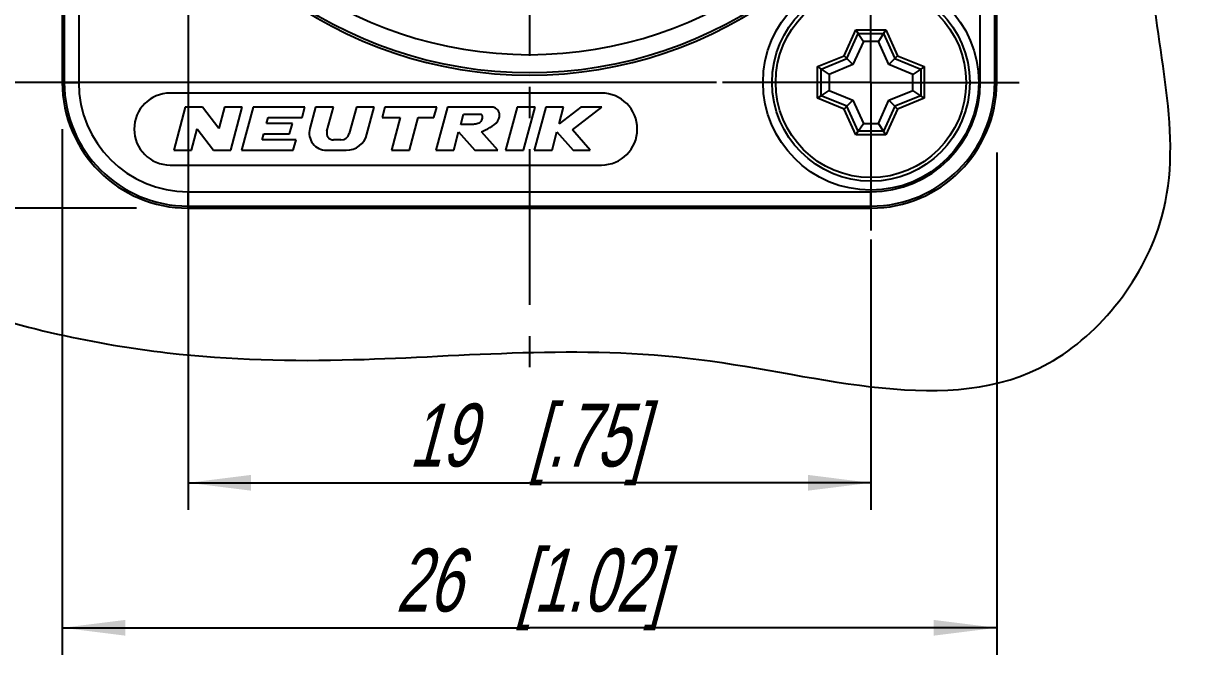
# Model space of a CAD drawing. Header units: millimetres. Extents: x 0 to 420, y 0 to 297.
# Drawn here: x 46.2 to 110.8, y 161.7 to 196.8 of the extents above; entities that cross this region are included whole.
import ezdxf

# ---------------------------------------------------------------- set-up
doc = ezdxf.new("R2010")
doc.units = ezdxf.units.MM
doc.header["$LTSCALE"] = 23.1
doc.linetypes.add('CENTER', pattern=[0.6, 0.375, -0.075, 0.075, -0.075])
doc.layers.get('0').update_dxf_attribs({"linetype": 'CONTINUOUS'})
for name, color, linetype in [('AUSFORMSCHRAEGEN', 7, 'CONTINUOUS'), ('BEZUGSACHSEN', 7, 'CONTINUOUS'), ('DEFAULT_1', 7, 'CENTER'), ('RUNDUNGEN', 7, 'CONTINUOUS'), ('ZEICHNUNGSBEMASSUNGEN', 7, 'CONTINUOUS')]:
    doc.layers.add(name, color=color, linetype=linetype)
doc.styles.get("Standard").update_dxf_attribs({"font": 'txt', "width": 0.7})
doc.dimstyles.new('DIMSTYLE_1', dxfattribs={"dimtxt": 3.5, "dimasz": 3.5, "dimexe": 0.18, "dimexo": 0.0625, "dimgap": 0.09, "dimtad": 1, "dimdec": 3, "dimlfac": 0.5, "dimdsep": 46, "dimtxsty": 'STANDARD', "dimblk": '_FILLED', "dimblk1": '_FILLED', "dimblk2": '_FILLED', "dimcen": 0.09, "dimclrt": 5, "dimadec": 0, "dimazin": 0, "dimtp": 0.3, "dimtm": 0.3, "dimtfac": 1, "dimtdec": 3, "dimtofl": 0, "dimtmove": 0, "dimatfit": 3, "dimldrblk": '_FILLED', "dimfxl": 1, "dimtolj": 1, "dimarcsym": 0})
doc.dimstyles.new('DIMSTYLE_2', dxfattribs={"dimtxt": 3.5, "dimasz": 3.5, "dimexe": 0.18, "dimexo": 0.0625, "dimgap": 0.09, "dimtad": 1, "dimdec": 3, "dimlfac": 0.5, "dimdsep": 46, "dimtxsty": 'STANDARD', "dimblk": '_FILLED', "dimblk1": '_FILLED', "dimblk2": '_FILLED', "dimcen": 0.09, "dimclrt": 5, "dimadec": 0, "dimazin": 0, "dimtp": 0.2, "dimtm": 0.2, "dimtfac": 1, "dimtdec": 3, "dimtofl": 0, "dimtmove": 0, "dimatfit": 3, "dimldrblk": '_FILLED', "dimfxl": 1, "dimtolj": 1, "dimarcsym": 0})

# ---------------------------------------------------------------- blocks, each defined once
blk = doc.blocks.new('_FILLED')
at = {"color": 0, "linetype": 'BYBLOCK'}
blk.add_solid([(0, 0), (-1, 0.125), (-1, -0.125)], dxfattribs=at)
blk = doc.blocks.new('*D2')
at = {"layer": 'ZEICHNUNGSBEMASSUNGEN', "color": 2, "linetype": 'CONTINUOUS'}
for p, q in [((46.372, 241.548), (28.694, 241.548)), ((30.194, 241.548), (30.194, 217.548)), ((30.194, 193.548), (30.194, 217.548)), ((84.768, 193.548), (28.694, 193.548))]:
    blk.add_line(p, q, dxfattribs=at)
at = {"layer": 'ZEICHNUNGSBEMASSUNGEN', "color": 2, "linetype": 'CONTINUOUS', "xscale": 3.5, "yscale": 3.5, "zscale": 3.5}
for p, rotation in [((30.194, 241.548), 90), ((30.194, 193.548), 270)]:
    blk.add_blockref('_FILLED', p, dxfattribs=dict(at, rotation=rotation))
at = {"layer": 'ZEICHNUNGSBEMASSUNGEN', "color": 5, "linetype": 'CONTINUOUS', "insert": (25.788, 217.309), "char_height": 3.5, "width": 19.5, "attachment_point": 2, "rotation": 90, "line_spacing_factor": 0.9}
blk.add_mtext('\\Q15.0;24{\\Ftxt.shx;\\W1.000000;\\H3.500000; }[.94]', dxfattribs=at)
blk = doc.blocks.new('*D3')
at = {"layer": 'ZEICHNUNGSBEMASSUNGEN', "color": 2, "linetype": 'CONTINUOUS'}
for p, q in [((55.357, 233.227), (55.357, 169.766)), ((93.357, 184.8), (93.357, 169.766)), ((55.357, 171.266), (74.357, 171.266)), ((93.357, 171.266), (74.357, 171.266))]:
    blk.add_line(p, q, dxfattribs=at)
at = {"layer": 'ZEICHNUNGSBEMASSUNGEN', "color": 2, "linetype": 'CONTINUOUS', "xscale": 3.5, "yscale": 3.5, "zscale": 3.5, "rotation": 180}
blk.add_blockref('_FILLED', (55.357, 171.266), dxfattribs=at)
at = {"layer": 'ZEICHNUNGSBEMASSUNGEN', "color": 2, "linetype": 'CONTINUOUS', "xscale": 3.5, "yscale": 3.5, "zscale": 3.5}
blk.add_blockref('_FILLED', (93.357, 171.266), dxfattribs=at)
at = {"layer": 'ZEICHNUNGSBEMASSUNGEN', "color": 5, "linetype": 'CONTINUOUS', "insert": (74.21, 175.672), "char_height": 3.5, "width": 18.5, "attachment_point": 2, "line_spacing_factor": 0.9}
blk.add_mtext('\\Q15.0;19{\\Ftxt.shx;\\W1.000000;\\H3.500000; }[.75]', dxfattribs=at)
blk = doc.blocks.new('*D4')
at = {"layer": 'ZEICHNUNGSBEMASSUNGEN', "color": 2, "linetype": 'CONTINUOUS'}
for p, q in [((52.052, 248.548), (20.094, 248.548)), ((21.594, 248.548), (21.594, 217.548)), ((21.594, 186.548), (21.594, 217.548)), ((52.486, 186.548), (20.094, 186.548))]:
    blk.add_line(p, q, dxfattribs=at)
at = {"layer": 'ZEICHNUNGSBEMASSUNGEN', "color": 2, "linetype": 'CONTINUOUS', "xscale": 3.5, "yscale": 3.5, "zscale": 3.5}
for p, rotation in [((21.594, 248.548), 90), ((21.594, 186.548), 270)]:
    blk.add_blockref('_FILLED', p, dxfattribs=dict(at, rotation=rotation))
at = {"layer": 'ZEICHNUNGSBEMASSUNGEN', "color": 5, "linetype": 'CONTINUOUS', "insert": (17.188, 216.185), "char_height": 3.5, "width": 20.5, "attachment_point": 2, "rotation": 90, "line_spacing_factor": 0.9}
blk.add_mtext('\\Q15.0;31{\\Ftxt.shx;\\W1.000000;\\H3.500000; }[1.22]', dxfattribs=at)
blk = doc.blocks.new('*D5')
at = {"layer": 'ZEICHNUNGSBEMASSUNGEN', "color": 2, "linetype": 'CONTINUOUS'}
for p, q in [((48.357, 190.943), (48.357, 161.698)), ((100.357, 189.64), (100.357, 161.698)), ((48.357, 163.198), (74.357, 163.198)), ((100.357, 163.198), (74.357, 163.198))]:
    blk.add_line(p, q, dxfattribs=at)
at = {"layer": 'ZEICHNUNGSBEMASSUNGEN', "color": 2, "linetype": 'CONTINUOUS', "xscale": 3.5, "yscale": 3.5, "zscale": 3.5, "rotation": 180}
blk.add_blockref('_FILLED', (48.357, 163.198), dxfattribs=at)
at = {"layer": 'ZEICHNUNGSBEMASSUNGEN', "color": 2, "linetype": 'CONTINUOUS', "xscale": 3.5, "yscale": 3.5, "zscale": 3.5}
blk.add_blockref('_FILLED', (100.357, 163.198), dxfattribs=at)
at = {"layer": 'ZEICHNUNGSBEMASSUNGEN', "color": 5, "linetype": 'CONTINUOUS', "insert": (74.377, 167.604), "char_height": 3.5, "width": 21.5, "attachment_point": 2, "line_spacing_factor": 0.9}
blk.add_mtext('\\Q15.0;26{\\Ftxt.shx;\\W1.000000;\\H3.500000; }[1.02]', dxfattribs=at)

msp = doc.modelspace()

# ---------------------------------------------------------------- linework, layer by layer
at = {"color": 7, "linetype": 'CONTINUOUS'}
for p, q in [((55.2004, 192.1697), (54.5568, 189.7677)), ((56.1604, 192.1697), (55.2004, 192.1697)), ((57.0626, 190.9761), (56.1604, 192.1697)), ((57.3824, 192.1697), (57.0626, 190.9761)), ((58.3763, 192.1697), (57.3824, 192.1697)), ((57.7327, 189.7677), (58.3763, 192.1697)), ((58.9726, 192.1697), (58.329, 189.7677)), ((61.8546, 192.1697), (58.9726, 192.1697)), ((61.7003, 191.5937), (61.8546, 192.1697)), ((62.4509, 192.1697), (62.1311, 190.9761)), ((63.4448, 192.1697), (62.4509, 192.1697)), ((63.085, 190.8271), (63.4448, 192.1697)), ((64.7231, 192.1697), (64.3291, 190.6994)), ((65.7169, 192.1697), (64.7231, 192.1697)), ((65.3116, 190.6571), (65.7169, 192.1697)), ((66.3132, 192.1697), (66.1589, 191.5937)), ((69.1952, 192.1697), (66.3132, 192.1697)), ((69.0409, 191.5937), (69.1952, 192.1697)), ((69.7916, 192.1697), (69.1479, 189.7677)), ((72.1936, 192.1697), (69.7916, 192.1697)), ((73.6718, 192.1697), (73.0282, 189.7677)), ((74.6656, 192.1697), (73.6718, 192.1697)), ((74.022, 189.7677), (74.6656, 192.1697)), ((75.262, 192.1697), (74.6183, 189.7677)), ((76.2558, 192.1697), (75.262, 192.1697)), ((76.0074, 191.2424), (76.2558, 192.1697)), ((77.2068, 192.1697), (76.0074, 191.2424)), ((76.7438, 190.9017), (78.384, 192.1697)), ((78.384, 192.1697), (77.2068, 192.1697)), ((59.7221, 191.2577), (59.8121, 191.5937)), ((59.8121, 191.5937), (61.7003, 191.5937)), ((66.1589, 191.5937), (67.1669, 191.5937)), ((67.1669, 191.5937), (66.6776, 189.7677)), ((67.6715, 189.7677), (68.1608, 191.5937)), ((68.1608, 191.5937), (69.0409, 191.5937)), ((70.5282, 191.2097), (70.6825, 191.7857)), ((70.6825, 191.7857), (71.6425, 191.7857)), ((55.5507, 189.7677), (55.8705, 190.9612)), ((55.8705, 190.9612), (56.7727, 189.7677)), ((61.1641, 191.2577), (59.7221, 191.2577)), ((61.0098, 190.6817), (61.1641, 191.2577)), ((70.1418, 189.7677), (70.4151, 190.7877)), ((70.4151, 190.7877), (71.3099, 189.7677)), ((71.2482, 191.2097), (70.5282, 191.2097)), ((72.587, 189.7677), (71.6922, 190.7877)), ((75.6122, 189.7677), (75.8855, 190.7877)), ((75.8855, 190.7877), (76.7818, 189.7677)), ((77.7403, 189.7677), (76.7438, 190.9017)), ((59.4777, 190.3457), (59.5678, 190.6817)), ((61.3659, 190.3457), (59.4777, 190.3457)), ((59.5678, 190.6817), (61.0098, 190.6817)), ((61.211, 189.7677), (61.3659, 190.3457)), ((63.8655, 190.3437), (63.4559, 190.3437)), ((54.5568, 189.7677), (55.5507, 189.7677)), ((56.7727, 189.7677), (57.7327, 189.7677)), ((58.329, 189.7677), (61.211, 189.7677)), ((63.0584, 189.7677), (64.1525, 189.7677)), ((66.6776, 189.7677), (67.6715, 189.7677)), ((69.1479, 189.7677), (70.1418, 189.7677)), ((71.3099, 189.7677), (72.587, 189.7677)), ((73.0282, 189.7677), (74.022, 189.7677)), ((74.6183, 189.7677), (75.6122, 189.7677)), ((76.7818, 189.7677), (77.7403, 189.7677))]:
    msp.add_line(p, q, dxfattribs=at)
msp.add_circle((93.3568, 193.5477), 6, dxfattribs=at)
for centre, radius, start, end in [((63.0584, 190.7277), 0.96, 165, 270), ((63.4559, 190.7277), 0.384, 165, 270), ((63.8655, 190.8237), 0.48, 270, 345), ((64.1525, 190.9677), 1.2, 270, 345)]:
    msp.add_arc(centre, radius, start, end, dxfattribs=at)
for points, knots in [([(64.1623, 257.0889), (60.855, 257.6057), (53.3323, 255.409), (37.5273, 256.4171), (41.0014, 241.0504), (41.145, 228.966), (35.3962, 213.6778), (39.3788, 199.7561), (34.137, 183.6858), (46.1032, 179.7476), (52.2171, 178.7333), (54.1885, 178.504)], [0, 0, 0, 0, 0.094127, 0.2230962, 0.3040762, 0.4420745, 0.5737968, 0.7210985, 0.8388715, 0.9466791, 1, 1, 1, 1]), ([(83.784, 178.1332), (90.5612, 177.2723), (101.5073, 173.5331), (112.0458, 187.1444), (107.4583, 200.3078), (111.172, 213.8471), (106.0587, 228.1896), (110.0491, 240.5486), (108.4406, 253.4686), (103.4957, 255.3414), (101.5101, 255.6956)], [0, 0, 0, 0, 0.1878399, 0.2873004, 0.4250031, 0.5608418, 0.6823301, 0.842119, 0.943655, 1, 1, 1, 1]), ([(71.6922, 190.7877), (71.8256, 190.8713), (72.1771, 191.0241), (72.5646, 191.2851), (72.7052, 191.651), (72.6723, 191.9709), (72.433, 192.1572), (72.2575, 192.1781), (72.1936, 192.1697)], [0, 0, 0, 0, 0.2390704, 0.5035741, 0.6186257, 0.767269, 0.912799, 1, 1, 1, 1]), ([(71.6425, 191.7857), (71.6443, 191.7849), (71.6864, 191.7655), (71.7525, 191.6316), (71.697, 191.4605), (71.5848, 191.276), (71.4072, 191.2284), (71.2848, 191.2145), (71.2482, 191.2097)], [0, 0, 0, 0, 0.0068354, 0.1626219, 0.4226027, 0.593365, 0.8674694, 1, 1, 1, 1]), ([(54.1885, 178.504), (57.7478, 178.0902), (67.2568, 177.9031), (77.0878, 178.9839), (83.784, 178.1332)], [0, 0, 0, 0, 0.356535, 1, 1, 1, 1])]:
    msp.add_open_spline(points, degree=3, knots=knots, dxfattribs=at)
at = {"layer": 'AUSFORMSCHRAEGEN', "color": 7, "linetype": 'CONTINUOUS'}
for p, q in [((48.3568, 241.5477), (48.3568, 193.5477)), ((100.3568, 193.5477), (100.3568, 241.5477)), ((92.9383, 195.8287), (92.354, 194.5359)), ((93.7754, 195.8287), (92.9383, 195.8287)), ((94.3596, 194.5359), (93.7754, 195.8287)), ((92.354, 194.5359), (91.0258, 193.9925)), ((91.0258, 193.9925), (91.0258, 193.1028)), ((95.6878, 193.9925), (94.3596, 194.5359)), ((95.6878, 193.1028), (95.6878, 193.9925)), ((91.0258, 193.1028), (92.354, 192.5594)), ((94.3596, 192.5594), (95.6878, 193.1028)), ((92.354, 192.5594), (92.9383, 191.2667)), ((93.7754, 191.2667), (94.3596, 192.5594)), ((92.9383, 191.2667), (93.7754, 191.2667)), ((55.3568, 186.5477), (93.3568, 186.5477))]:
    msp.add_line(p, q, dxfattribs=at)
for centre, start, end in [((55.3568, 193.5477), 180, 270), ((93.3568, 193.5477), 270, 360)]:
    msp.add_arc(centre, 7, start, end, dxfattribs=at)
at = {"layer": 'BEZUGSACHSEN', "color": 7, "linetype": 'CENTER'}
for q in [(93.3568, 201.7994), (85.1051, 193.5477), (101.6085, 193.5477), (93.3568, 185.296)]:
    msp.add_line((93.3568, 193.5477), q, dxfattribs=at)
at = {"layer": 'BEZUGSACHSEN', "color": 7, "linetype": 'CONTINUOUS'}
for p, q in [((78.3568, 192.9477), (54.3568, 192.9477)), ((54.3568, 188.9477), (78.3568, 188.9477))]:
    msp.add_line(p, q, dxfattribs=at)
for centre, start, end in [((54.3568, 190.9477), 90, 270), ((78.3568, 190.9477), 270, 90)]:
    msp.add_arc(centre, 2, start, end, dxfattribs=at)
at = {"layer": 'DEFAULT_1', "color": 7, "linetype": 'CENTER'}
msp.add_line((74.3568, 217.5477), (74.3568, 176.1688), dxfattribs=at)
at = {"layer": 'RUNDUNGEN', "color": 9, "linetype": 'CONTINUOUS'}
for p, q in [((48.4695, 241.5477), (48.4695, 193.5477)), ((49.2691, 241.5477), (49.2691, 193.5477)), ((99.4446, 193.5477), (99.4446, 241.5477)), ((100.2441, 193.5477), (100.2441, 241.5477)), ((91.8771, 195.0304), (92.5263, 196.4669)), ((92.0243, 194.8778), (92.6534, 196.27)), ((92.5263, 196.4669), (94.1874, 196.4669)), ((92.6534, 196.27), (94.0602, 196.27)), ((94.0602, 196.27), (94.6894, 194.8778)), ((94.1874, 196.4669), (94.8366, 195.0304)), ((90.3876, 194.421), (91.8771, 195.0304)), ((90.5845, 194.2888), (92.0243, 194.8778)), ((94.6894, 194.8778), (96.1291, 194.2888)), ((94.8366, 195.0304), (96.3261, 194.421)), ((90.3876, 192.6743), (90.3876, 194.421)), ((90.5845, 192.8065), (90.5845, 194.2888)), ((96.1291, 194.2888), (96.1291, 192.8065)), ((96.3261, 194.421), (96.3261, 192.6743)), ((48.3568, 193.5477), (49.2691, 193.5477)), ((99.4446, 193.5477), (100.3568, 193.5477)), ((91.8771, 192.0649), (90.3876, 192.6743)), ((92.0243, 192.2175), (90.5845, 192.8065)), ((96.1291, 192.8065), (94.6894, 192.2175)), ((96.3261, 192.6743), (94.8366, 192.0649)), ((92.5263, 190.6284), (91.8771, 192.0649)), ((92.6534, 190.8254), (92.0243, 192.2175)), ((94.6894, 192.2175), (94.0602, 190.8254)), ((94.8366, 192.0649), (94.1874, 190.6284)), ((94.0602, 190.8254), (92.6534, 190.8254)), ((94.1874, 190.6284), (92.5263, 190.6284)), ((55.3568, 187.4599), (93.3568, 187.4599)), ((55.3568, 186.5477), (55.3568, 187.4599)), ((93.3568, 186.5477), (93.3568, 187.4599)), ((55.3568, 186.6604), (93.3568, 186.6604))]:
    msp.add_line(p, q, dxfattribs=at)
at = {"layer": 'RUNDUNGEN', "color": 7, "linetype": 'CONTINUOUS'}
for p, q in [((92.5263, 196.4669), (92.6534, 196.27)), ((92.6534, 196.27), (92.9383, 195.8287)), ((94.0602, 196.27), (93.7754, 195.8287)), ((94.1874, 196.4669), (94.0602, 196.27)), ((91.8771, 195.0304), (92.0243, 194.8778)), ((92.0243, 194.8778), (92.354, 194.5359)), ((94.6894, 194.8778), (94.3596, 194.5359)), ((94.8366, 195.0304), (94.6894, 194.8778)), ((90.3876, 194.421), (90.5845, 194.2888)), ((90.5845, 194.2888), (91.0258, 193.9925)), ((96.1291, 194.2888), (95.6878, 193.9925)), ((96.3261, 194.421), (96.1291, 194.2888)), ((90.5845, 192.8065), (90.3876, 192.6743)), ((90.5845, 192.8065), (91.0258, 193.1028)), ((96.1291, 192.8065), (95.6878, 193.1028)), ((96.3261, 192.6743), (96.1291, 192.8065)), ((91.8771, 192.0649), (92.0243, 192.2175)), ((92.0243, 192.2175), (92.354, 192.5594)), ((94.6894, 192.2175), (94.3596, 192.5594)), ((94.8366, 192.0649), (94.6894, 192.2175)), ((92.5263, 190.6284), (92.6534, 190.8254)), ((92.6534, 190.8254), (92.9383, 191.2667)), ((94.0602, 190.8254), (93.7754, 191.2667)), ((94.1874, 190.6284), (94.0602, 190.8254))]:
    msp.add_line(p, q, dxfattribs=at)
msp.add_circle((93.3568, 193.5477), 5.5, dxfattribs=at)
at = {"layer": 'RUNDUNGEN', "color": 9, "linetype": 'CONTINUOUS'}
msp.add_circle((93.3568, 193.5477), 5.3, dxfattribs=at)
at = {"layer": 'RUNDUNGEN', "color": 7, "linetype": 'CONTINUOUS'}
msp.add_arc((74.3568, 217.5477), 23.6, 122.534813, 57.465188, dxfattribs=at)
at = {"layer": 'RUNDUNGEN', "color": 9, "linetype": 'CONTINUOUS'}
for centre, radius, start, end in [((74.3568, 217.5477), 23.4591, 122.730585, 57.269415), ((74.3568, 217.5477), 22.4597, 122.730175, 57.269872), ((55.3568, 193.5477), 6.8873, 180, 270), ((55.3568, 193.5477), 6.0878, 180, 270), ((93.3568, 193.5477), 6.8873, 270, 360), ((93.3568, 193.5477), 6.0878, 270, 360)]:
    msp.add_arc(centre, radius, start, end, dxfattribs=at)

# ---------------------------------------------------------------- dimensions: what is measured, and where the dimension line sits
at = {"layer": 'ZEICHNUNGSBEMASSUNGEN', "color": 2, "linetype": 'CONTINUOUS'}
for base, p1, p2, dimstyle, picture, middle in [((21.5941, 186.5477), (52.052, 248.5477), (52.4864, 186.5477), 'DIMSTYLE_1', '*D4', (20.1705, 214.8442)), ((30.1938, 193.5477), (46.3722, 241.5477), (84.7683, 193.5477), 'DIMSTYLE_2', '*D2', (28.5461, 215.745))]:
    dim = msp.add_linear_dim(base=base, p1=p1, p2=p2, angle=270, dimstyle=dimstyle, dxfattribs=at)
    dim.commit()
    dim.dimension.update_dxf_attribs({"geometry": picture, "text_midpoint": middle, "dimtype": 160})
for base, p1, p2, picture, middle in [((93.3568, 171.2662), (55.3568, 233.227), (93.3568, 184.7998), '*D3', (72.6475, 173.9221)), ((100.3568, 163.1977), (48.3568, 190.9431), (100.3568, 189.64), '*D5', (72.6268, 165.8536))]:
    dim = msp.add_linear_dim(base=base, p1=p1, p2=p2, dimstyle='DIMSTYLE_2', dxfattribs=at)
    dim.commit()
    dim.dimension.update_dxf_attribs({"geometry": picture, "text_midpoint": middle, "dimtype": 160})

doc.saveas('drawing.dxf')
